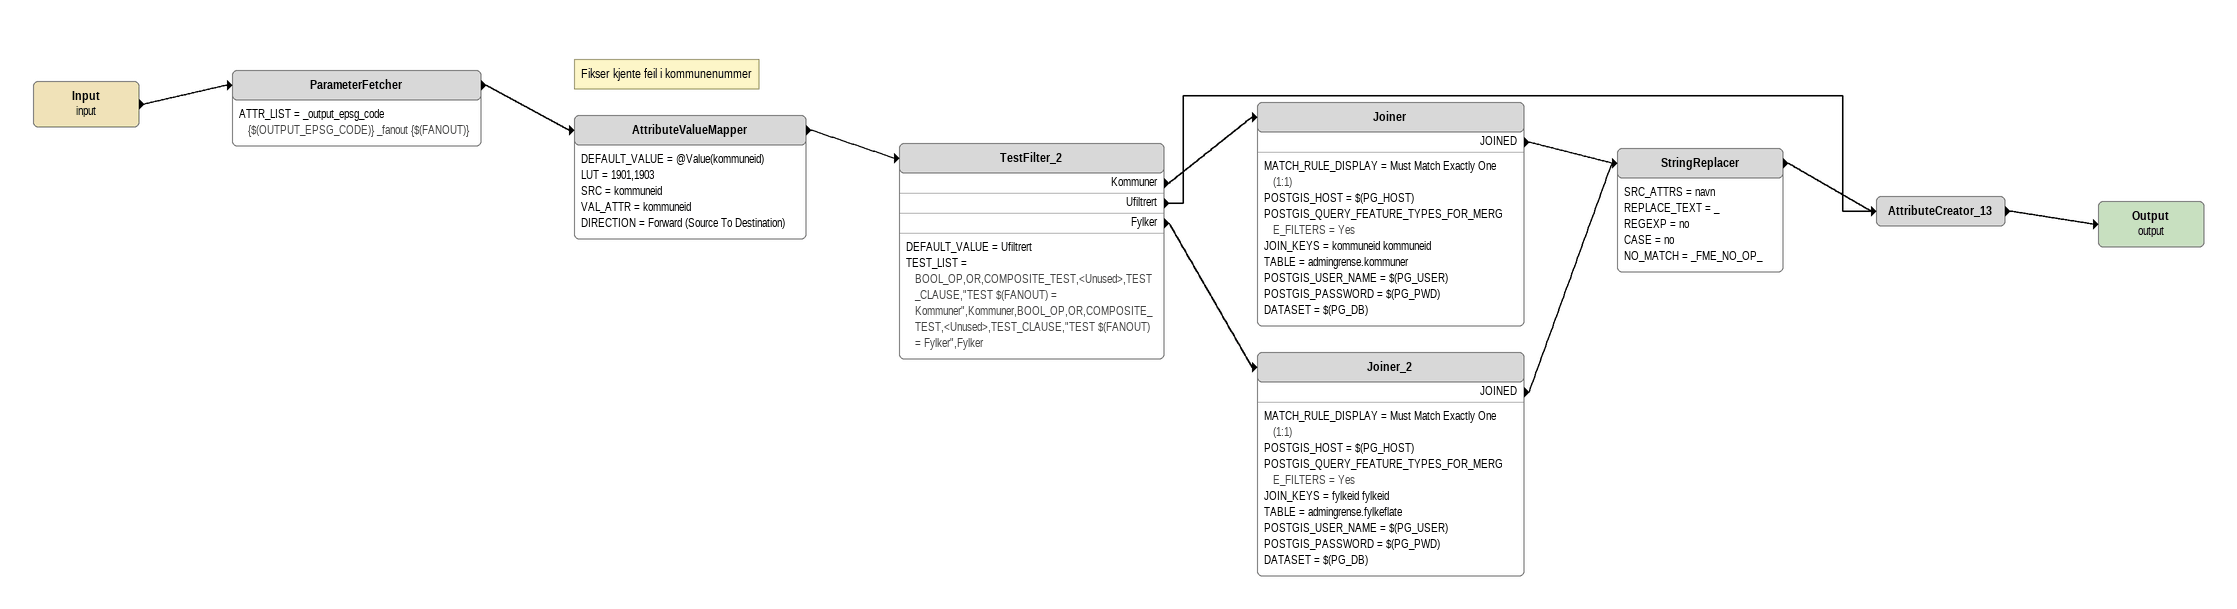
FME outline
Input (input)
    -> ParameterFetcher
ParameterFetcher
    ATTR_LIST = _output_epsg_code {$(OUTPUT_EPSG_CODE)} _fanout {$(FANOUT)}
    -> AttributeValueMapper
Note: Fikser kjente feil i kommunenummer
AttributeValueMapper
    DEFAULT_VALUE = @Value(kommuneid)
    LUT = 1901,1903
    SRC = kommuneid
    VAL_ATTR = kommuneid
    DIRECTION = Forward (Source To Destination)
    -> TestFilter_2
TestFilter_2
    DEFAULT_VALUE = Ufiltrert
    TEST_LIST = BOOL_OP,OR,COMPOSITE_TEST,<Unused>,TEST_CLAUSE,"TEST $(FANOUT) = Kommuner",Kommuner,BOOL_OP,OR,COMPOSITE_TEST,<Unused>,TEST_CLAUSE,"TEST $(FANOUT) = Fylker",Fylker
    Kommuner -> Joiner
    Ufiltrert -> AttributeCreator_13
    Fylker -> Joiner_2
Joiner
    MATCH_RULE_DISPLAY = Must Match Exactly One (1:1)
    POSTGIS_HOST = $(PG_HOST)
    POSTGIS_QUERY_FEATURE_TYPES_FOR_MERGE_FILTERS = Yes
    JOIN_KEYS = kommuneid kommuneid
    TABLE = admingrense.kommuner
    POSTGIS_USER_NAME = $(PG_USER)
    POSTGIS_PASSWORD = $(PG_PWD)
    DATASET = $(PG_DB)
    JOINED -> StringReplacer
Joiner_2
    MATCH_RULE_DISPLAY = Must Match Exactly One (1:1)
    POSTGIS_HOST = $(PG_HOST)
    POSTGIS_QUERY_FEATURE_TYPES_FOR_MERGE_FILTERS = Yes
    JOIN_KEYS = fylkeid fylkeid
    TABLE = admingrense.fylkeflate
    POSTGIS_USER_NAME = $(PG_USER)
    POSTGIS_PASSWORD = $(PG_PWD)
    DATASET = $(PG_DB)
    JOINED -> StringReplacer
StringReplacer
    SRC_ATTRS = navn
    REPLACE_TEXT = _
    REGEXP = no
    CASE = no
    NO_MATCH = _FME_NO_OP_
    -> AttributeCreator_13
AttributeCreator_13
    -> Output (output)
Output (output)
